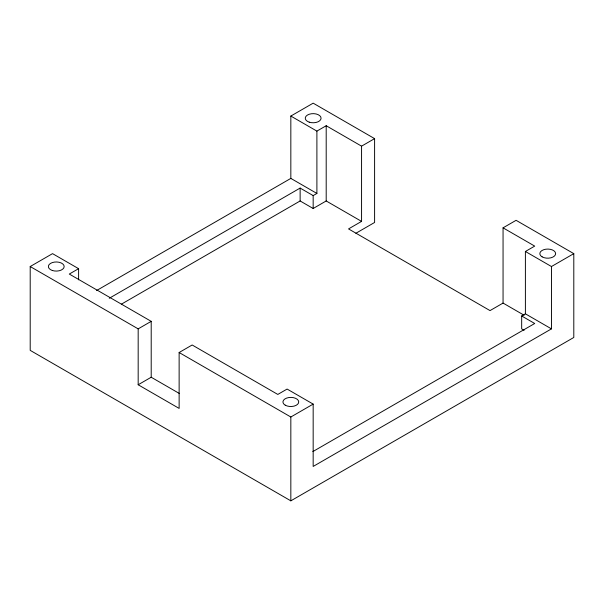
<?xml version="1.0" encoding="UTF-8"?>
<svg xmlns="http://www.w3.org/2000/svg" width="604" height="604" viewBox="0 0 604 604"><rect width="100%" height="100%" fill="white"/><g stroke="black" fill="none" stroke-linecap="round" stroke-linejoin="round"><path stroke-width="0.91" d="M524.159 315.258L503.056 303.072L503.056 227.836L516.088 220.317L573.8 253.635L573.8 337.47L290.834 500.837L30.2 350.365L30.2 266.53L52.54 253.635L78.603 268.682L78.603 279.848M96.61 290.532L290.834 178.399L290.834 116.059L313.166 103.163L374.601 138.626L374.601 222.468L355.869 233.28M78.603 268.682L69.294 274.057L151.204 321.343L151.204 377.236L179.312 393.461M290.834 116.059L316.896 131.106L326.198 125.73L361.57 146.153L374.601 138.626M109.264 298.27L300.135 188.071L313.166 195.598L316.896 193.446L316.896 131.106M121.502 304.106L300.135 200.966L313.166 208.493L326.198 200.966L361.57 221.389L361.57 146.153M30.2 266.53L138.173 328.87L151.204 321.343M361.57 221.389L348.538 228.916L490.025 310.599L503.056 303.072M138.173 328.87L138.173 384.763L179.131 408.41L179.131 352.517L192.163 344.99L277.802 394.435L287.104 389.059L313.166 404.106L313.166 466.447L551.46 328.87L551.46 266.53L525.397 251.483L525.397 313.823L551.46 328.87M138.173 384.763L151.204 377.236M525.397 251.483L534.706 246.107L503.056 227.836M179.131 352.517L290.834 417.002L313.166 404.106M551.46 266.53L573.8 253.635M524.121 330.282L521.675 328.87L521.675 315.975L525.397 313.823M312.834 451.596L534.706 323.495L521.675 315.975M290.834 178.399L316.896 193.446M326.198 125.73L326.198 200.966M313.166 195.598L313.166 208.493M300.135 188.071L300.135 200.966M290.834 417.002L290.834 500.837M285.247 405.178A7.897 4.56 0 0 0 298.459 403.14A7.897 4.56 0 0 0 288.788 397.553A7.897 4.56 0 0 0 285.247 405.178M542.15 256.859A7.897 4.56 0 0 0 555.363 254.812A7.897 4.56 0 0 0 545.691 249.226A7.897 4.56 0 0 0 542.15 256.859M52.314 270.479A7.897 4.56 0 0 0 64.16 266.53A7.897 4.56 0 0 0 52.314 262.581A7.897 4.56 0 0 0 52.314 270.479M309.218 122.159A7.897 4.56 0 0 0 321.071 118.21A7.897 4.56 0 0 0 309.218 114.254A7.897 4.56 0 0 0 309.218 122.159"/></g></svg>
